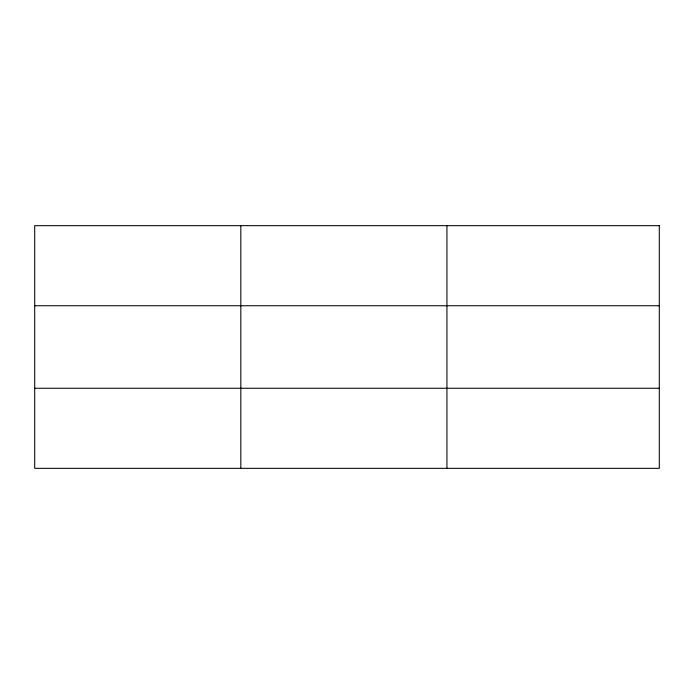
<?xml version="1.0" encoding="UTF-8"?>
<svg xmlns="http://www.w3.org/2000/svg" width="694" height="694" viewBox="0 0 694 694"><rect width="100%" height="100%" fill="white"/><g stroke="black" fill="none" stroke-linecap="round" stroke-linejoin="round"><path stroke-width="1.04" d="M240.818 468.337L240.818 225.663M446.936 468.337L446.936 225.663M34.7 305.742L659.3 305.742M34.7 388.258L659.3 388.258M659.3 225.663L659.3 468.337L34.7 468.337L34.7 225.663L659.3 225.663"/></g></svg>
